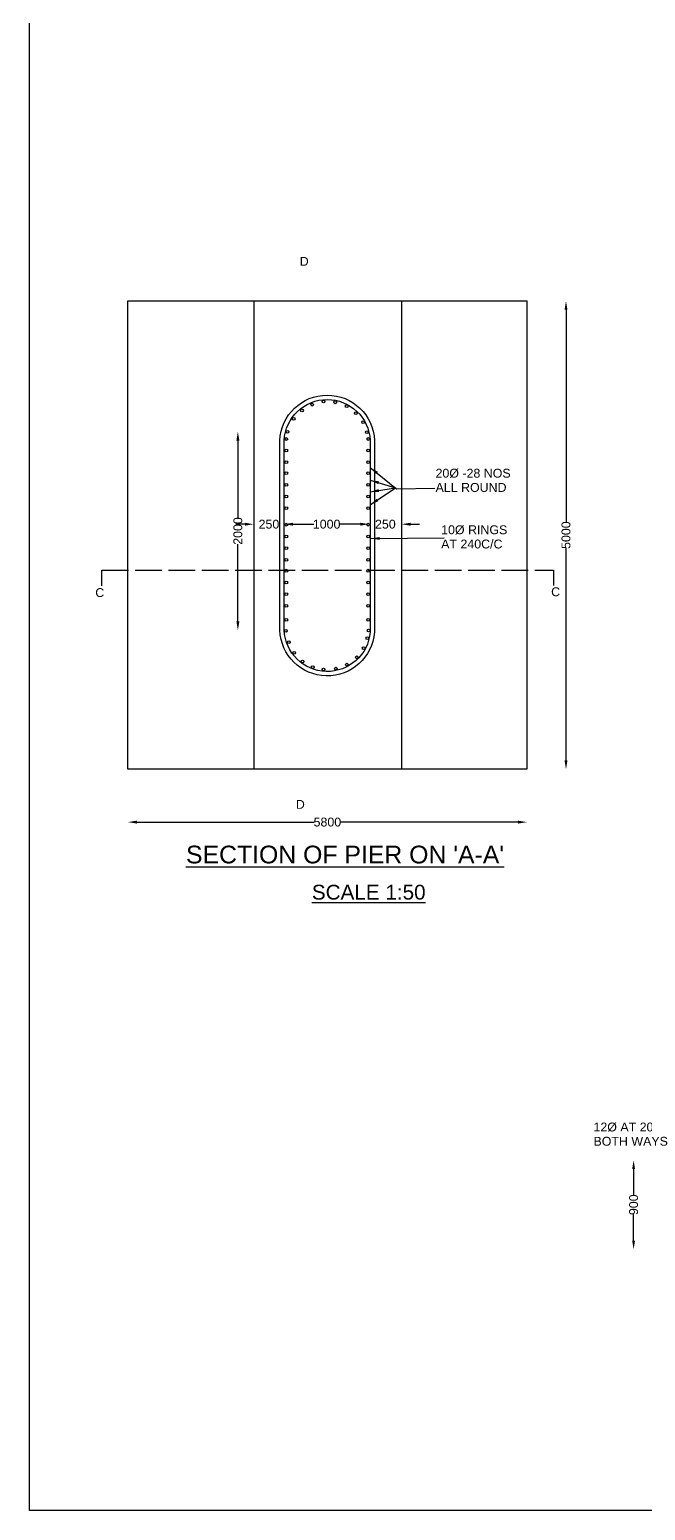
# Model space of a CAD drawing. Header units: millimetres. Extents: x -53248195 to -53221053, y 22139671 to 22157478.
# Drawn here: x -53248195 to -53244033, y 22139671 to 22149686 of the extents above; entities that cross this region are included whole.
import ezdxf

# ---------------------------------------------------------------- set-up
doc = ezdxf.new("R2010")
doc.units = ezdxf.units.MM
doc.header["$MEASUREMENT"] = 0
doc.linetypes.add('ACAD_ISO02W100', pattern=[15, 12, -3])
for name, color, linetype in [('DIMENSION', 7, 'Continuous'), ('DRAWING', 2, 'Continuous'), ('TEXT', 7, 'Continuous')]:
    doc.layers.add(name, color=color, linetype=linetype)
doc.styles.get("Standard").update_dxf_attribs({"font": 'arial.ttf', "height": 60})
doc.dimstyles.get("Standard").update_dxf_attribs({"dimtxt": 60, "dimasz": 60, "dimexe": 0.18, "dimexo": 0.0625, "dimgap": 0.09, "dimtad": 0, "dimdec": 0, "dimzin": 0, "dimdsep": 46, "dimtxsty": 'Standard', "dimcen": 0.09, "dimse1": 1, "dimse2": 1, "dimadec": 0, "dimazin": 0, "dimtfac": 1, "dimtdec": 0, "dimtofl": 0, "dimtmove": 0, "dimatfit": 3, "dimfxl": 1, "dimtolj": 1, "dimtzin": 0, "dimarcsym": 0})

# ---------------------------------------------------------------- blocks, each defined once
blk = doc.blocks.new('*D157')
at = {"layer": 'Defpoints', "color": 0, "transparency": 16777216}
for p in [(-53244108, 22142039), (-53244122, 22141436), (-53244112, 22141436)]:
    blk.add_point(p, dxfattribs=at)
at = {"layer": 'DIMENSION', "color": 0, "lineweight": -2, "transparency": 16777216}
for p, q in [((-53244112, 22141979), (-53244112, 22141804)), ((-53244112, 22141496), (-53244112, 22141671))]:
    blk.add_line(p, q, dxfattribs=at)
at = {"layer": 'DIMENSION', "color": 0, "transparency": 16777216}
for points in [[(-53244122, 22141979), (-53244102, 22141979), (-53244112, 22142039)], [(-53244122, 22141496), (-53244102, 22141496), (-53244112, 22141436)]]:
    blk.add_solid(points, dxfattribs=at)
at = {"layer": 'DIMENSION', "color": 0, "transparency": 16777216, "insert": (-53244112, 22141738), "char_height": 60, "attachment_point": 5, "rotation": 90}
blk.add_mtext('\\A1;900', dxfattribs=at)
blk = doc.blocks.new('*D181')
at = {"layer": 'Defpoints', "color": 0, "transparency": 16777216}
for p in [(-53247530, 22144683), (-53244834, 22144683), (-53244834, 22144326)]:
    blk.add_point(p, dxfattribs=at)
at = {"layer": 'DIMENSION', "color": 0, "lineweight": -2, "transparency": 16777216}
for p, q in [((-53247470, 22144326), (-53246272, 22144326)), ((-53244894, 22144326), (-53246093, 22144326))]:
    blk.add_line(p, q, dxfattribs=at)
at = {"layer": 'DIMENSION', "color": 0, "transparency": 16777216}
for points in [[(-53247470, 22144336), (-53247470, 22144316), (-53247530, 22144326)], [(-53244894, 22144336), (-53244894, 22144316), (-53244834, 22144326)]]:
    blk.add_solid(points, dxfattribs=at)
at = {"layer": 'DIMENSION', "color": 0, "transparency": 16777216, "insert": (-53246182, 22144326), "char_height": 60, "attachment_point": 5}
blk.add_mtext('\\A1;5800', dxfattribs=at)
blk = doc.blocks.new('*D182')
at = {"layer": 'Defpoints', "color": 0, "transparency": 16777216}
for p in [(-53246787, 22146966), (-53246495, 22146966), (-53246503, 22145624)]:
    blk.add_point(p, dxfattribs=at)
at = {"layer": 'DIMENSION', "color": 0, "lineweight": -2, "transparency": 16777216}
for p, q in [((-53246787, 22146906), (-53246787, 22146385)), ((-53246787, 22145684), (-53246787, 22146205))]:
    blk.add_line(p, q, dxfattribs=at)
at = {"layer": 'DIMENSION', "color": 0, "transparency": 16777216}
for points in [[(-53246797, 22146906), (-53246777, 22146906), (-53246787, 22146966)], [(-53246797, 22145684), (-53246777, 22145684), (-53246787, 22145624)]]:
    blk.add_solid(points, dxfattribs=at)
at = {"layer": 'DIMENSION', "color": 0, "transparency": 16777216, "insert": (-53246787, 22146295), "char_height": 60, "attachment_point": 5, "rotation": 90}
blk.add_mtext('\\A1;2000', dxfattribs=at)
blk = doc.blocks.new('*D183')
at = {"layer": 'Defpoints', "color": 0, "transparency": 16777216}
for p in [(-53245900, 22146346), (-53245680, 22146346), (-53245680, 22146341)]:
    blk.add_point(p, dxfattribs=at)
at = {"layer": 'DIMENSION', "color": 0, "lineweight": -2, "transparency": 16777216}
for p, q in [((-53245960, 22146341), (-53246020, 22146341)), ((-53245620, 22146341), (-53245560, 22146341))]:
    blk.add_line(p, q, dxfattribs=at)
at = {"layer": 'DIMENSION', "color": 0, "transparency": 16777216}
for points in [[(-53245960, 22146351), (-53245960, 22146331), (-53245900, 22146341)], [(-53245620, 22146351), (-53245620, 22146331), (-53245680, 22146341)]]:
    blk.add_solid(points, dxfattribs=at)
at = {"layer": 'DIMENSION', "color": 0, "transparency": 16777216, "insert": (-53245790, 22146341), "char_height": 60, "attachment_point": 5}
blk.add_mtext('\\A1;250', dxfattribs=at)
blk = doc.blocks.new('*D184')
at = {"layer": 'Defpoints', "color": 0, "transparency": 16777216}
for p in [(-53246474, 22146346), (-53246474, 22146341), (-53245900, 22146346)]:
    blk.add_point(p, dxfattribs=at)
at = {"layer": 'DIMENSION', "color": 0, "lineweight": -2, "transparency": 16777216}
for p, q in [((-53246414, 22146341), (-53246274, 22146341)), ((-53245960, 22146341), (-53246100, 22146341))]:
    blk.add_line(p, q, dxfattribs=at)
at = {"layer": 'DIMENSION', "color": 0, "transparency": 16777216}
for points in [[(-53246414, 22146351), (-53246414, 22146331), (-53246474, 22146341)], [(-53245960, 22146351), (-53245960, 22146331), (-53245900, 22146341)]]:
    blk.add_solid(points, dxfattribs=at)
at = {"layer": 'DIMENSION', "color": 0, "transparency": 16777216, "insert": (-53246187, 22146341), "char_height": 60, "attachment_point": 5}
blk.add_mtext('\\A1;1000', dxfattribs=at)
blk = doc.blocks.new('*D185')
at = {"layer": 'Defpoints', "color": 0, "transparency": 16777216}
for p in [(-53246680, 22146341), (-53246680, 22146341), (-53246474, 22146341)]:
    blk.add_point(p, dxfattribs=at)
at = {"layer": 'DIMENSION', "color": 0, "lineweight": -2, "transparency": 16777216}
for p, q in [((-53246740, 22146341), (-53246800, 22146341)), ((-53246414, 22146341), (-53246354, 22146341))]:
    blk.add_line(p, q, dxfattribs=at)
at = {"layer": 'DIMENSION', "color": 0, "transparency": 16777216}
for points in [[(-53246740, 22146351), (-53246740, 22146331), (-53246680, 22146341)], [(-53246414, 22146351), (-53246414, 22146331), (-53246474, 22146341)]]:
    blk.add_solid(points, dxfattribs=at)
at = {"layer": 'DIMENSION', "color": 0, "transparency": 16777216, "insert": (-53246577, 22146341), "char_height": 60, "attachment_point": 5}
blk.add_mtext('\\A1;250', dxfattribs=at)
blk = doc.blocks.new('*D186')
at = {"layer": 'Defpoints', "color": 0, "transparency": 16777216}
for p in [(-53244834, 22147851), (-53244834, 22144683), (-53244569, 22144683)]:
    blk.add_point(p, dxfattribs=at)
at = {"layer": 'DIMENSION', "color": 0, "lineweight": -2, "transparency": 16777216}
for p, q in [((-53244569, 22147791), (-53244569, 22146357)), ((-53244569, 22144743), (-53244569, 22146178))]:
    blk.add_line(p, q, dxfattribs=at)
at = {"layer": 'DIMENSION', "color": 0, "transparency": 16777216}
for points in [[(-53244579, 22147791), (-53244559, 22147791), (-53244569, 22147851)], [(-53244579, 22144743), (-53244559, 22144743), (-53244569, 22144683)]]:
    blk.add_solid(points, dxfattribs=at)
at = {"layer": 'DIMENSION', "color": 0, "transparency": 16777216, "insert": (-53244569, 22146267), "char_height": 60, "attachment_point": 5, "rotation": 90}
blk.add_mtext('\\A1;5000', dxfattribs=at)

msp = doc.modelspace()

# ---------------------------------------------------------------- linework, layer by layer
at = {"layer": 'DIMENSION', "color": 0}
msp.add_lwpolyline([(-53221052.6, 22139670.9), (-53248194.7, 22139670.9), (-53248194.7, 22157477.5), (-53221052.6, 22157477.5)], close=True, dxfattribs=at)
at = {"layer": 'DRAWING', "color": 0}
msp.add_lwpolyline([(-53247530.4, 22147850.9), (-53244834.1, 22147850.9), (-53244834.1, 22144683.2), (-53247530.4, 22144683.2)], close=True, dxfattribs=at)
for points in [[(-53246679.6, 22147850.9), (-53246679.6, 22144683.2)], [(-53245679.9, 22147850.9), (-53245679.9, 22144683.2)]]:
    msp.add_lwpolyline(points, dxfattribs=at)
msp.add_lwpolyline([(-53246503.2, 22145623.9), (-53246503.2, 22146907.6, -0.9578297), (-53245863.3, 22146907.6), (-53245863.3, 22145610, -0.942809), (-53246503.2, 22145623.9, -0.9575885)], format="xyb", dxfattribs=at)
msp.add_lwpolyline([(-53246473.5, 22145624.4), (-53246473.5, 22146907, -0.9557778), (-53245892.9, 22146907), (-53245892.9, 22145611.2, -0.9400502)], format="xyb", close=True, dxfattribs=at)
at = {"layer": 'DRAWING', "color": 0, "linetype": 'ACAD_ISO02W100', "ltscale": 15}
msp.add_lwpolyline([(-53247705.6, 22145923.8), (-53247705.6, 22146030.6), (-53244654.2, 22146030.6), (-53244654.2, 22145926.2)], dxfattribs=at)
at = {"layer": 'DRAWING', "color": 0}
for centre in [(-53246353.8, 22147109.3), (-53246284.5, 22147149.5), (-53246208.6, 22147170.1), (-53246128.5, 22147165.5), (-53246051.4, 22147138.6), (-53246410, 22147054.1), (-53245989.6, 22147092.5), (-53245940.2, 22147030.7), (-53246459.7, 22146917.4), (-53246452, 22146966.5), (-53245914.8, 22146963.1), (-53245905.5, 22146917.4), (-53246459.7, 22146839.1), (-53245905.5, 22146839.1), (-53246459.7, 22146760.5), (-53245905.5, 22146760.5), (-53246459.7, 22146687), (-53245905.5, 22146687), (-53246459.7, 22146606.7), (-53246459.7, 22146528.4), (-53245905.5, 22146606.7), (-53245905.5, 22146528.4), (-53246459.7, 22146449.8), (-53245905.5, 22146449.8), (-53246459.7, 22146338), (-53245905.5, 22146338), (-53246459.7, 22146257.7), (-53245905.5, 22146257.7), (-53246459.7, 22146179.4), (-53245905.5, 22146179.4), (-53246459.7, 22146100.8), (-53246459.7, 22146026.5), (-53245905.5, 22146100.8), (-53245905.5, 22146026.5), (-53246459.7, 22145946.3), (-53245905.5, 22145946.3), (-53246459.7, 22145867.9), (-53245905.5, 22145867.9), (-53246459.7, 22145789.3), (-53245905.5, 22145789.3), (-53246463.2, 22145620.5), (-53246459.7, 22145693.8), (-53245905.5, 22145693.8), (-53245903.1, 22145622.3), (-53246443.1, 22145543.4), (-53245911.9, 22145570.5), (-53246406.3, 22145471), (-53246350.7, 22145413.2), (-53245983.1, 22145440.6), (-53245936.9, 22145503.3), (-53246281.3, 22145374.4), (-53246207.7, 22145357.6), (-53246125.2, 22145363.9), (-53246050.5, 22145390.8)]:
    msp.add_circle(centre, 9.29, dxfattribs=at)

# ---------------------------------------------------------------- texts
at = {"layer": 'TEXT', "color": 0}
for s, height, p in [('D', 60, (-53246368.9, 22148088.8)), ('20Ø -28 NOS ', 60, (-53245450.9, 22146655.9)), ('ALL ROUND ', 60, (-53245450.9, 22146559.6)), ('10Ø RINGS ', 60, (-53245412.9, 22146273.4)), ('AT 240C/C', 60, (-53245412.9, 22146177)), ('C', 60, (-53247750.9, 22145848.3)), ('C', 60, (-53244669.4, 22145853.9)), ('D', 60, (-53246395.3, 22144415.9)), ("%%USECTION OF PIER ON 'A-A'", 120, (-53247137.8, 22144046.8)), ('%%USCALE 1:50', 100, (-53246286.9, 22143802.2)), ('12Ø AT 200C/C ', 60, (-53244383.2, 22142233.8)), ('BOTH WAYS', 60, (-53244383.2, 22142137.4))]:
    msp.add_text(s, height=height, dxfattribs=at).set_placement(p)

# ---------------------------------------------------------------- dimensions: what is measured, and where the dimension line sits
at = {"layer": 'DIMENSION', "color": 0}
for base, p1, p2, text, picture, middle in [((-53244568.8, 22144683.2), (-53244834.1, 22147850.9), (-53244834.1, 22144683.2), '5000', '*D186', (-53244568.8, 22146267.1)), ((-53246787.4, 22146965.8), (-53246503.2, 22145623.9), (-53246495.3, 22146965.8), '2000', '*D182', (-53246787.4, 22146294.8)), ((-53244111.5, 22141436.4), (-53244108, 22142038.8), (-53244122.2, 22141436.4), '900', '*D157', (-53244111.5, 22141737.6))]:
    dim = msp.add_linear_dim(base=base, p1=p1, p2=p2, angle=90, text=text, dimstyle='Standard', dxfattribs=at)
    dim.commit()
    dim.dimension.update_dxf_attribs({"geometry": picture, "text_midpoint": middle})
for base, p1, p2, text, picture, middle in [((-53246679.6, 22146341.1), (-53246473.5, 22146341.1), (-53246679.6, 22146341.1), '250', '*D185', (-53246576.6, 22146341.1)), ((-53246473.5, 22146341.1), (-53245900.5, 22146345.8), (-53246473.5, 22146345.8), '1000', '*D184', (-53246187, 22146341.1)), ((-53245679.9, 22146341.1), (-53245900.5, 22146345.8), (-53245679.9, 22146345.8), '250', '*D183', (-53245790.2, 22146341.1)), ((-53244834.1, 22144325.6), (-53247530.4, 22144683.2), (-53244834.1, 22144683.2), '5800', '*D181', (-53246182.2, 22144325.6))]:
    dim = msp.add_linear_dim(base=base, p1=p1, p2=p2, text=text, dimstyle='Standard', dxfattribs=at)
    dim.commit()
    dim.dimension.update_dxf_attribs({"geometry": picture, "text_midpoint": middle})

# ---------------------------------------------------------------- leaders
for points in [[(-53245892.9, 22146725.1), (-53245715.9, 22146581.3), (-53245454.8, 22146584.4)], [(-53245892.9, 22146638.9), (-53245721.9, 22146586.2)], [(-53245892.9, 22146559.8), (-53245721.9, 22146586.2)], [(-53245892.9, 22146471.7), (-53245721.9, 22146586.2)], [(-53245888.1, 22146244.2), (-53245393.7, 22146248.5)]]:
    msp.add_leader(points, dimstyle='Standard', override={"dimgap": 0.09, "dimtad": 0}, dxfattribs=at)

doc.saveas('drawing.dxf')
